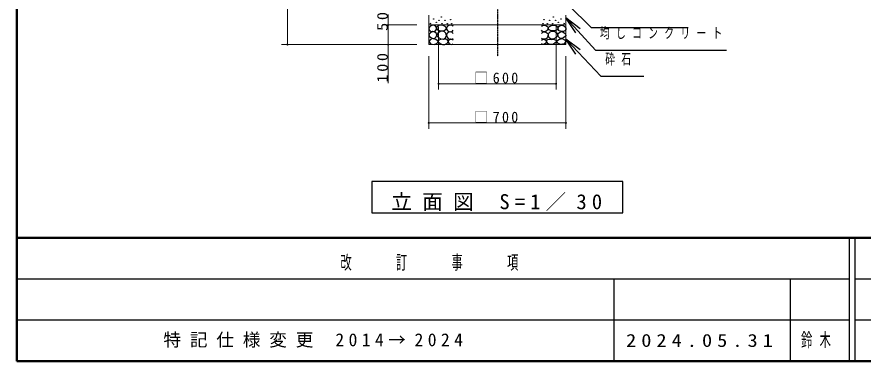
# Model space of a CAD drawing. Units: millimetres at full size, with parts at other scales. Extents: x -11550 to 0, y 0 to 8010.
# Drawn here: x -11550 to -7233, y 0 to 1757 of the extents above; entities that cross this region are included whole.
import ezdxf

# ---------------------------------------------------------------- set-up
doc = ezdxf.new("R2010")
doc.units = ezdxf.units.MM
doc.linetypes.add('USER2', pattern=[6, 3, -1, 1, -1])
for name, color, linetype, lineweight in [('A3図枠', 7, 'Continuous', 25), ('線', 7, 'Continuous', 25), ('補助', 2, 'Continuous', 25)]:
    doc.layers.add(name, color=color, linetype=linetype, lineweight=lineweight)
doc.layers.add('図面プロファイル', color=7, linetype='Continuous')
doc.styles.add('ＭＳ ゴシック', font='')
doc.styles.get('ＭＳ ゴシック').set_extended_font_data('MS Gothic')

# ---------------------------------------------------------------- blocks, each defined once
blk = doc.blocks.new('dimension_origin')
at = {"color": 0, "linetype": 'Continuous', "lineweight": -2}
blk.add_circle((0, 0), 1.25, dxfattribs=at)

msp = doc.modelspace()

# ---------------------------------------------------------------- linework, layer by layer
at = {"layer": 'A3図枠', "lineweight": 50}
for p, q in [((-11550, 8010), (-11550, 0)), ((-11550, 630), (0, 630)), ((-11550, 0), (0, 0))]:
    msp.add_line(p, q, dxfattribs=at)
at = {"layer": 'A3図枠', "color": 211}
for p, q in [((-7305, 630), (-7305, 0)), ((-7275, 630), (-7275, 0)), ((-7275, 210), (0, 210))]:
    msp.add_line(p, q, dxfattribs=at)
at = {"layer": 'A3図枠'}
for p, q in [((-11550, 420), (-7305, 420)), ((-8505, 420), (-8505, 0)), ((-7605, 420), (-7605, 0)), ((-7275, 420), (-5625, 420)), ((-11550, 210), (-7305, 210))]:
    msp.add_line(p, q, dxfattribs=at)
at = {"layer": '線', "color": 20, "linetype": 'USER2'}
msp.add_line((-9099.089, 4963.17), (-9099.089, 1556.22), dxfattribs=at)
at = {"layer": '線', "lineweight": 13}
for p, q in [((-9449.089, 1766.22), (-9449.089, 1616.22)), ((-8749.089, 1766.22), (-8749.089, 1616.22)), ((-8749.089, 1716.22), (-9449.089, 1716.22)), ((-8749.089, 1616.22), (-9449.089, 1616.22))]:
    msp.add_line(p, q, dxfattribs=at)
at = {"layer": '補助', "lineweight": 13}
for p, q in [((-10170.439, 1616.22), (-10170.439, 2366.22)), ((-9656.027, 1713.22), (-9656.027, 1769.22)), ((-9509.089, 1716.22), (-9686.027, 1716.22)), ((-9509.089, 1716.22), (-9686.027, 1716.22)), ((-9656.027, 1418.648), (-9656.027, 1716.22)), ((-9399.089, 1706.22), (-9399.089, 1386.22)), ((-8799.089, 1706.22), (-8799.089, 1386.22)), ((-9659.089, 1616.22), (-10200.439, 1616.22)), ((-9509.089, 1616.22), (-9686.027, 1616.22)), ((-9449.089, 1556.22), (-9449.089, 1186.22)), ((-8749.089, 1556.22), (-8749.089, 1186.22)), ((-8799.089, 1416.22), (-9399.089, 1416.22)), ((-8749.089, 1216.22), (-9449.089, 1216.22))]:
    msp.add_line(p, q, dxfattribs=at)
at = {"layer": '補助'}
for p, q in [((-8735.45, 1817.836), (-8621.227, 1703.613)), ((-8698.995, 1675.605), (-8749.089, 1751.865)), ((-8676.97, 1695.974), (-8749.089, 1751.865)), ((-8749.089, 1751.865), (-8687.983, 1685.789)), ((-8687.983, 1685.789), (-8597.646, 1588.107)), ((-8621.227, 1703.613), (-8591.227, 1703.613)), ((-8591.227, 1703.613), (-8125.273, 1703.613)), ((-8698.017, 1567.705), (-8749.089, 1643.313)), ((-8676.256, 1588.356), (-8749.089, 1643.313)), ((-8749.089, 1643.313), (-8687.137, 1578.03)), ((-8687.137, 1578.03), (-8570.497, 1455.119)), ((-8597.646, 1588.107), (-8567.646, 1588.107)), ((-8567.646, 1588.107), (-7929.903, 1588.107)), ((-8570.497, 1455.119), (-8540.497, 1455.119)), ((-8540.497, 1455.119), (-8351.872, 1455.119))]:
    msp.add_line(p, q, dxfattribs=at)
for points in [[(-9426.641, 1715.622), (-9433.103, 1713.081), (-9439.314, 1709.602), (-9445.173, 1705.564), (-9448.82, 1700.096), (-9447.808, 1692.514), (-9442.8, 1686.155), (-9435.934, 1683.565), (-9428.225, 1683.303), (-9420.613, 1683.908), (-9414.283, 1686.472), (-9410.531, 1691.758), (-9409.214, 1698.195), (-9410.062, 1703.401), (-9413.016, 1708.334), (-9419.176, 1713.162)], [(-9387.217, 1715.713), (-9392.121, 1715.096), (-9397.758, 1713.01), (-9405.729, 1707.222), (-9409.381, 1700.306), (-9408.506, 1696.344), (-9404.786, 1691.927), (-9395.295, 1687.154), (-9385.325, 1685.71), (-9377.974, 1685.537), (-9370.458, 1687.061), (-9362.859, 1691.676), (-9359.106, 1697.873), (-9360.075, 1702.526), (-9364.782, 1707.874), (-9375.45, 1714.08)], [(-9399.921, 1651.382), (-9387.331, 1644.526), (-9373.972, 1643.544), (-9363.688, 1650.998), (-9358.836, 1662.735), (-9361.116, 1673.513), (-9368.025, 1681.655), (-9376.851, 1685.089), (-9388.027, 1683.818), (-9401.782, 1675.763), (-9407.759, 1664.897), (-9405.123, 1657.704)], [(-8798.258, 1651.382), (-8810.847, 1644.526), (-8824.206, 1643.544), (-8834.49, 1650.998), (-8839.343, 1662.735), (-8837.062, 1673.513), (-8830.153, 1681.655), (-8821.328, 1685.089), (-8810.151, 1683.818), (-8796.397, 1675.763), (-8790.42, 1664.897), (-8793.055, 1657.704)], [(-8810.962, 1715.713), (-8806.058, 1715.096), (-8800.42, 1713.01), (-8792.449, 1707.222), (-8788.798, 1700.306), (-8789.672, 1696.344), (-8793.393, 1691.927), (-8802.884, 1687.154), (-8812.854, 1685.71), (-8820.204, 1685.537), (-8827.72, 1687.061), (-8835.319, 1691.676), (-8839.073, 1697.873), (-8838.104, 1702.526), (-8833.397, 1707.874), (-8822.728, 1714.08)], [(-8771.538, 1715.622), (-8765.076, 1713.081), (-8758.864, 1709.602), (-8753.006, 1705.564), (-8749.358, 1700.096), (-8750.37, 1692.514), (-8755.378, 1686.155), (-8762.244, 1683.565), (-8769.954, 1683.303), (-8777.566, 1683.908), (-8783.895, 1686.472), (-8787.648, 1691.758), (-8788.965, 1698.195), (-8788.116, 1703.401), (-8785.162, 1708.334), (-8779.003, 1713.162)], [(-9429.175, 1682.67), (-9434.504, 1679.877), (-9439.948, 1675.699), (-9446.397, 1668.879), (-9448.82, 1662.074), (-9445.192, 1657.247), (-9438.681, 1652.886), (-9432.043, 1648.598), (-9425.373, 1646.549), (-9417.729, 1648.995), (-9411.432, 1655.421), (-9408.326, 1663.698), (-9409.848, 1672.214), (-9418.006, 1679.464)], [(-9429.994, 1646.737), (-9441.314, 1640.718), (-9448.125, 1631.902), (-9439.639, 1620.633), (-9421.204, 1616.519), (-9406.85, 1622.629), (-9401.424, 1633.001), (-9412.206, 1642.11)], [(-9372.891, 1642.592), (-9380.426, 1643.219), (-9388.568, 1641.782), (-9397.496, 1637.724), (-9401.813, 1632.321), (-9399.126, 1627.639), (-9393.163, 1623.131), (-9386.684, 1619.288), (-9379.378, 1616.915), (-9367.529, 1617.148), (-9357.214, 1621.239), (-9352.51, 1626.047), (-9350.456, 1631.781), (-9351.516, 1636.929), (-9355.592, 1641.511), (-9363.99, 1644.052)], [(-8825.287, 1642.592), (-8817.753, 1643.219), (-8809.611, 1641.782), (-8800.683, 1637.724), (-8796.366, 1632.321), (-8799.053, 1627.639), (-8805.015, 1623.131), (-8811.494, 1619.288), (-8818.801, 1616.915), (-8830.649, 1617.148), (-8840.965, 1621.239), (-8845.668, 1626.047), (-8847.722, 1631.781), (-8846.663, 1636.929), (-8842.587, 1641.511), (-8834.188, 1644.052)], [(-8768.184, 1646.737), (-8756.865, 1640.718), (-8750.054, 1631.902), (-8758.54, 1620.633), (-8776.975, 1616.519), (-8791.329, 1622.629), (-8796.754, 1633.001), (-8785.972, 1642.11)], [(-8769.003, 1682.67), (-8763.674, 1679.877), (-8758.23, 1675.699), (-8751.782, 1668.879), (-8749.358, 1662.074), (-8752.986, 1657.247), (-8759.498, 1652.886), (-8766.135, 1648.598), (-8772.805, 1646.549), (-8780.45, 1648.995), (-8786.747, 1655.421), (-8789.853, 1663.698), (-8788.331, 1672.214), (-8780.173, 1679.464)], [(-9739.089, 756.22), (-8459.089, 756.22), (-8459.089, 916.22), (-9739.089, 916.22)]]:
    msp.add_lwpolyline(points, close=True, dxfattribs=at)
for points in [[(-9324.089, 1709.519), (-9332.516, 1714.374), (-9341.199, 1715.856), (-9346.819, 1714.167), (-9351.972, 1710.469), (-9356.444, 1705.16), (-9358.309, 1698.429), (-9354.641, 1689.658), (-9346.586, 1683.22), (-9338.287, 1680.841), (-9331.06, 1681.953), (-9327.01, 1685.329), (-9324.089, 1689.874)], [(-8874.089, 1709.519), (-8865.662, 1714.374), (-8856.979, 1715.856), (-8851.36, 1714.167), (-8846.207, 1710.469), (-8841.735, 1705.16), (-8839.869, 1698.429), (-8843.538, 1689.658), (-8851.593, 1683.22), (-8859.892, 1680.841), (-8867.118, 1681.953), (-8871.169, 1685.329), (-8874.089, 1689.874)], [(-9324.406, 1673.398), (-9331.547, 1678.86), (-9339.615, 1681.319), (-9346.32, 1680.095), (-9352.289, 1676.249), (-9356.681, 1670.468), (-9358.309, 1663.259), (-9355.645, 1654.65), (-9349.437, 1647.733), (-9341.798, 1643.861), (-9334.228, 1642.98), (-9329.075, 1644.42), (-9324.406, 1647.099)], [(-9324.089, 1638.861), (-9330.107, 1642.18), (-9337.397, 1642.98), (-9346.113, 1638.647), (-9350.387, 1631.891), (-9349.775, 1628.221), (-9346.902, 1623.969), (-9339.74, 1618.498), (-9332.327, 1616.682), (-9328.031, 1617.733), (-9324.089, 1619.85)], [(-8874.089, 1638.861), (-8868.071, 1642.18), (-8860.782, 1642.98), (-8852.065, 1638.647), (-8847.791, 1631.891), (-8848.403, 1628.221), (-8851.276, 1623.969), (-8858.439, 1618.498), (-8865.851, 1616.682), (-8870.148, 1617.733), (-8874.089, 1619.85)], [(-8873.772, 1673.398), (-8866.632, 1678.86), (-8858.564, 1681.319), (-8851.858, 1680.095), (-8845.89, 1676.249), (-8841.497, 1670.468), (-8839.869, 1663.259), (-8842.533, 1654.65), (-8848.741, 1647.733), (-8856.381, 1643.861), (-8863.95, 1642.98), (-8869.104, 1644.42), (-8873.772, 1647.099)]]:
    msp.add_lwpolyline(points, dxfattribs=at)
for centre in [(-9423.472, 1746.99), (-9410.481, 1730.197), (-9396.54, 1739.702), (-9385.134, 1756.179), (-9365.593, 1739.769), (-9336.672, 1743.283), (-8861.507, 1743.283), (-8832.585, 1739.769), (-8813.045, 1756.179), (-8801.639, 1739.702), (-8787.697, 1730.197), (-8774.706, 1746.99), (-9439.314, 1723.543), (-9381.648, 1722.592), (-9353.97, 1722.74), (-9331.806, 1722.2), (-8866.373, 1722.2), (-8844.208, 1722.74), (-8816.531, 1722.592), (-8758.864, 1723.543)]:
    msp.add_circle(centre, 1, dxfattribs=at)

# ---------------------------------------------------------------- block references
at = {"layer": '補助', "lineweight": 13, "xscale": 2, "yscale": 2}
for p, rotation in [((-9656.027, 1716.22), 270), ((-9656.027, 1716.22), 270), ((-10170.439, 1616.22), 90), ((-9656.027, 1616.22), 90), ((-8799.089, 1416.22), 180), ((-8749.089, 1216.22), 180)]:
    msp.add_blockref('dimension_origin', p, dxfattribs=dict(at, rotation=rotation))
for p in [(-9399.089, 1416.22), (-9449.089, 1216.22)]:
    msp.add_blockref('dimension_origin', p, dxfattribs=at)

# ---------------------------------------------------------------- texts
at = {"layer": 'A3図枠', "color": 4, "insert": (-9427.5, 461), "char_height": 70.38, "attachment_point": 8, "style": 'ＭＳ ゴシック'}
msp.add_mtext('\\T1.64;\\W0.6;改\u3000\u3000訂\u3000\u3000事\u3000\u3000項', dxfattribs=at)
at = {"layer": '図面プロファイル', "attachment_point": 5, "style": 'ＭＳ ゴシック'}
for s, insert, char_height in [('\\T1.5;特記仕様変更\\~2014→2024', (-10027.5, 105), 65.98), ('\\T1.5;\\W1.15;2024.05.31', (-8055, 105), 65.98), ('\\T1.64;\\W0.6;鈴木', (-7455, 105), 70.38)]:
    msp.add_mtext(s, dxfattribs=dict(at, insert=insert, char_height=char_height))
at = {"layer": '補助', "char_height": 54.99, "attachment_point": 8, "rotation": 90, "style": 'ＭＳ ゴシック'}
for s, insert in [('\\T1.34;\\W1.1;50', (-9657.027, 1740.926)), ('\\T1.33;\\W1.1;100', (-9657.027, 1504.363))]:
    msp.add_mtext(s, dxfattribs=dict(at, insert=insert))
at = {"layer": '補助', "style": 'ＭＳ ゴシック'}
for s, insert, char_height, attachment_point in [('\\T1.64;\\W0.65;均しコンクリート', (-8575.896, 1703.107), 54.99, 1), ('\\T1.64;\\W0.65;砕石', (-8548.747, 1570.119), 54.99, 1), ('\\T1.33;\\W0.95;□600', (-9099.089, 1417.22), 54.99, 8), ('\\T1.33;\\W0.95;□700', (-9099.089, 1217.22), 54.99, 8), ('\\T1.5;立面図\\~S=1／30', (-9089.089, 766.22), 76.98, 8)]:
    msp.add_mtext(s, dxfattribs=dict(at, insert=insert, char_height=char_height, attachment_point=attachment_point))

doc.saveas('drawing.dxf')
